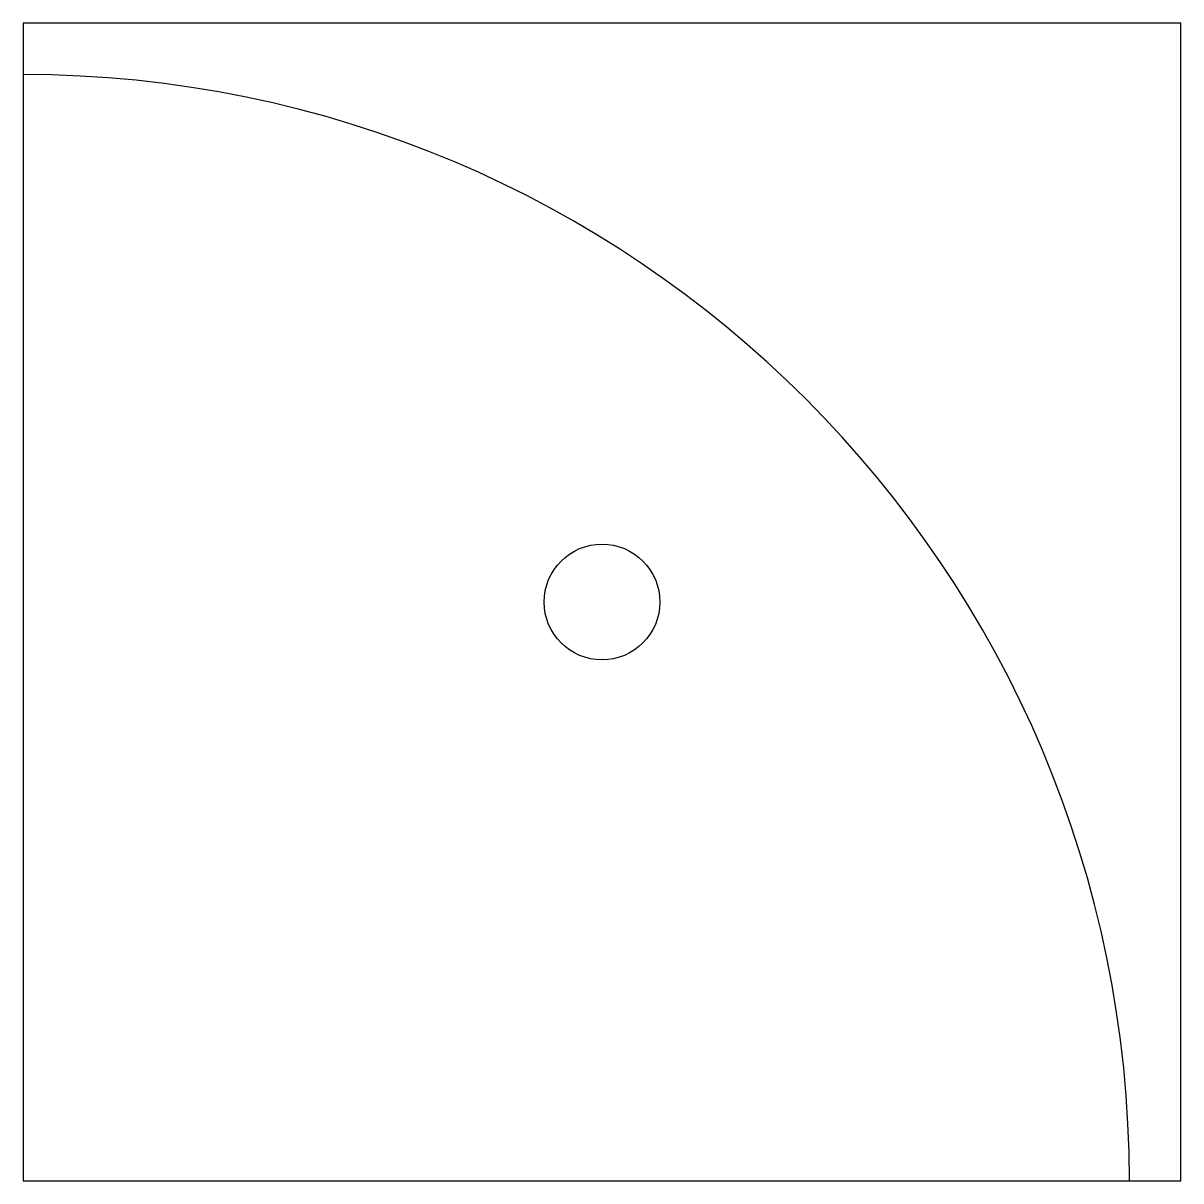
# Model space of a CAD drawing. Header units: millimetres. Extents: x 0 to 900, y 0 to 900.
import ezdxf

# ---------------------------------------------------------------- set-up
doc = ezdxf.new("R2010")
doc.units = ezdxf.units.MM

msp = doc.modelspace()

# ---------------------------------------------------------------- linework, layer by layer
msp.add_lwpolyline([(0, 0), (900, 0), (900, 900), (0, 900)], close=True)
msp.add_circle((450, 450), 45)
msp.add_arc((0, 0), 860, 0, 90)

doc.saveas('drawing.dxf')
